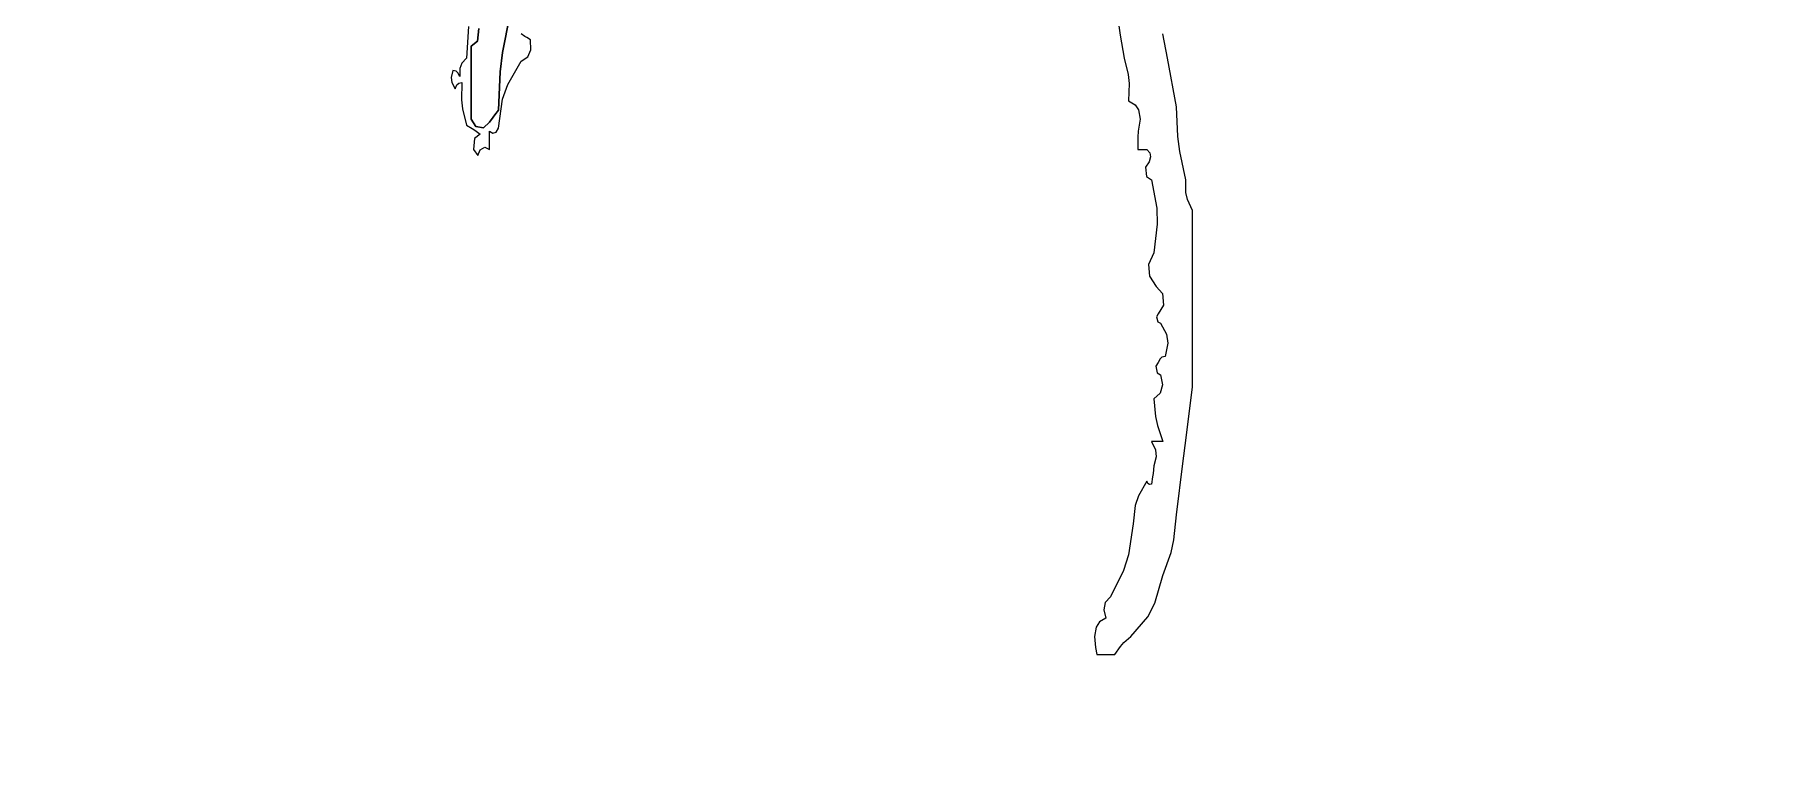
# Model space of a CAD drawing. Header units: millimetres. Extents: x 684742 to 685648, y 2544795 to 2545581.
# Drawn here: x 685617.53 to 685622.91, y 2545240.19 to 2545242.49 of the extents above; entities that cross this region are included whole.
import ezdxf

# ---------------------------------------------------------------- set-up
doc = ezdxf.new("R2010")
doc.units = ezdxf.units.MM
doc.layers.add('_0', color=7, linetype='Continuous')
doc.layers.add('JT-道路红线', color=7, linetype='Continuous', lineweight=5)

# ---------------------------------------------------------------- blocks, each defined once
blk = doc.blocks.new('dianziq11')
for p, q in [((1205571, -142287), (1205645, -141922)), ((1205645, -141922), (1205571, -142287)), ((1205234, -142031), (1205216, -142344)), ((1205336, -142050), (1205324, -142175)), ((1205324, -142175), (1205336, -142050)), ((1205794, -142127), (1205758, -142103)), ((1205812, -142139), (1205794, -142127)), ((1205849, -142163), (1205812, -142139)), ((1205853, -142260), (1205849, -142163)), ((1211670, -142001), (1211688, -142115)), ((1211688, -142115), (1211726, -142344)), ((1212156, -142344), (1212110, -142103)), ((1205324, -142175), (1205261, -142223)), ((1205261, -142223), (1205324, -142175)), ((1205261, -142223), (1205261, -142512)), ((1205261, -142512), (1205261, -142223)), ((1205548, -142478), (1205571, -142287)), ((1205571, -142287), (1205548, -142478)), ((1205758, -142374), (1205823, -142330)), ((1205823, -142330), (1205853, -142260)), ((1205080, -142464), (1205064, -142534)), ((1205112, -142470), (1205080, -142464)), ((1205131, -142487), (1205112, -142470)), ((1205148, -142524), (1205131, -142487)), ((1205150, -142444), (1205148, -142524)), ((1205168, -142394), (1205150, -142444)), ((1205216, -142344), (1205168, -142394)), ((1205532, -142856), (1205548, -142478)), ((1205548, -142478), (1205532, -142856)), ((1205623, -142602), (1205758, -142374)), ((1211726, -142344), (1211767, -142505)), ((1211767, -142505), (1211776, -142595)), ((1212246, -142825), (1212156, -142344)), ((1205064, -142534), (1205070, -142585)), ((1205070, -142585), (1205103, -142645)), ((1205103, -142645), (1205119, -142607)), ((1205119, -142607), (1205138, -142590)), ((1205138, -142590), (1205170, -142585)), ((1205170, -142585), (1205166, -142755)), ((1205261, -142512), (1205261, -142657)), ((1205261, -142657), (1205261, -142512)), ((1205261, -142657), (1205261, -142946)), ((1205261, -142946), (1205261, -142657)), ((1205572, -142750), (1205623, -142602)), ((1211776, -142595), (1211771, -142765)), ((1205166, -142755), (1205175, -142845)), ((1205175, -142845), (1205216, -143006)), ((1205532, -143036), (1205572, -142750)), ((1211771, -142765), (1211836, -142804)), ((1211836, -142804), (1211868, -142855)), ((1212259, -143118), (1212246, -142825)), ((1205216, -143006), (1205271, -143038)), ((1205261, -142946), (1205308, -143020)), ((1205308, -143020), (1205261, -142946)), ((1205308, -143020), (1205382, -143032)), ((1205382, -143032), (1205308, -143020)), ((1205382, -143032), (1205442, -142976)), ((1205442, -142976), (1205382, -143032)), ((1205442, -142976), (1205478, -142928)), ((1205478, -142928), (1205442, -142976)), ((1205478, -142928), (1205496, -142904)), ((1205496, -142904), (1205478, -142928)), ((1205496, -142904), (1205532, -142856)), ((1205532, -142856), (1205496, -142904)), ((1211884, -142946), (1211867, -143065)), ((1211868, -142855), (1211884, -142946)), ((1205271, -143038), (1205299, -143056)), ((1205295, -143137), (1205283, -143247)), ((1205351, -143096), (1205295, -143137)), ((1205299, -143056), (1205351, -143096)), ((1205442, -143139), (1205442, -143066)), ((1205442, -143066), (1205476, -143085)), ((1205442, -143175), (1205442, -143139)), ((1205442, -143247), (1205442, -143175)), ((1205476, -143085), (1205508, -143075)), ((1205508, -143075), (1205532, -143036)), ((1211863, -143126), (1211862, -143247)), ((1211867, -143065), (1211863, -143126)), ((1212278, -143266), (1212259, -143118)), ((1205283, -143247), (1205329, -143307)), ((1205329, -143307), (1205349, -143249)), ((1205349, -143249), (1205396, -143223)), ((1205396, -143223), (1205442, -143247)), ((1211862, -143247), (1211898, -143247)), ((1211898, -143247), (1211916, -143247)), ((1211916, -143247), (1211952, -143247)), ((1211952, -143247), (1211980, -143280)), ((1211988, -143321), (1211975, -143368)), ((1211980, -143280), (1211988, -143321)), ((1212337, -143548), (1212278, -143266)), ((1211975, -143368), (1211937, -143421)), ((1211937, -143421), (1211949, -143514)), ((1211949, -143514), (1211997, -143548)), ((1211997, -143548), (1212049, -143829)), ((1212338, -143674), (1212337, -143548)), ((1212354, -143743), (1212338, -143674)), ((1212049, -143829), (1212054, -143985)), ((1212404, -143849), (1212354, -143743)), ((1212404, -144548), (1212404, -143849)), ((1212054, -143985), (1212020, -144271)), ((1212020, -144271), (1211969, -144385)), ((1211969, -144385), (1211977, -144502)), ((1211977, -144502), (1212043, -144602)), ((1212404, -144897), (1212404, -144548)), ((1212043, -144602), (1212106, -144672)), ((1212106, -144672), (1212115, -144787)), ((1212065, -144873), (1212047, -144903)), ((1212047, -144903), (1212060, -144954)), ((1212115, -144787), (1212065, -144873)), ((1212404, -145596), (1212404, -144897)), ((1212060, -144954), (1212088, -144964)), ((1212088, -144964), (1212147, -145073)), ((1212147, -145073), (1212159, -145165)), ((1212159, -145165), (1212133, -145295)), ((1212065, -145355), (1212040, -145392)), ((1212040, -145392), (1212053, -145458)), ((1212082, -145318), (1212065, -145355)), ((1212101, -145301), (1212082, -145318)), ((1212133, -145295), (1212101, -145301)), ((1212053, -145458), (1212088, -145476)), ((1212107, -145575), (1212084, -145658)), ((1212088, -145476), (1212107, -145575)), ((1212084, -145658), (1212020, -145716)), ((1212020, -145716), (1212037, -145890)), ((1212341, -146102), (1212404, -145596)), ((1212037, -145890), (1212056, -145979)), ((1212056, -145979), (1212110, -146138)), ((1212309, -146355), (1212341, -146102)), ((1212043, -146138), (1211997, -146138)), ((1211997, -146138), (1212038, -146219)), ((1212038, -146219), (1212044, -146287)), ((1212065, -146138), (1212043, -146138)), ((1212110, -146138), (1212065, -146138)), ((1212020, -146379), (1212013, -146452)), ((1212044, -146287), (1212020, -146379)), ((1212246, -146861), (1212309, -146355)), ((1211952, -146530), (1211868, -146674)), ((1211962, -146553), (1211952, -146530)), ((1211977, -146563), (1211962, -146553)), ((1211997, -146560), (1211977, -146563)), ((1212009, -146488), (1211997, -146560)), ((1212013, -146452), (1212009, -146488)), ((1211837, -146770), (1211817, -146951)), ((1211868, -146674), (1211837, -146770)), ((1211817, -146951), (1211770, -147258)), ((1212219, -147110), (1212246, -146861)), ((1212191, -147236), (1212219, -147110)), ((1211770, -147258), (1211721, -147413)), ((1212110, -147463), (1212191, -147236)), ((1211721, -147413), (1211591, -147674)), ((1212031, -147737), (1212110, -147463)), ((1211539, -147729), (1211524, -147802)), ((1211524, -147802), (1211545, -147885)), ((1211591, -147674), (1211539, -147729)), ((1211960, -147872), (1212031, -147737)), ((1211449, -147974), (1211432, -148065)), ((1211481, -147923), (1211449, -147974)), ((1211545, -147885), (1211481, -147923)), ((1211794, -148065), (1211960, -147872)), ((1211432, -148065), (1211439, -148138)), ((1211439, -148138), (1211443, -148174)), ((1211692, -148164), (1211725, -148127)), ((1211725, -148127), (1211794, -148065)), ((1211443, -148174), (1211455, -148246)), ((1211455, -148246), (1211527, -148246)), ((1211527, -148246), (1211563, -148246)), ((1211563, -148246), (1211636, -148246)), ((1211636, -148246), (1211692, -148164))]:
    blk.add_line(p, q)
blk = doc.blocks.new('图框')
at = {"layer": '_0', "xscale": 0.0943866713860022, "yscale": 0.0943866713860022, "zscale": 0.0943866713860022}
blk.add_blockref('dianziq11', (1139.9, -72907.3), dxfattribs=at)

msp = doc.modelspace()

# ---------------------------------------------------------------- linework, layer by layer
at = {"layer": 'JT-道路红线'}
msp.add_lwpolyline([(685561.564, 2545191.3784, -0.000012), (685525.5533, 2545185.0358, -0.000109), (685523.0872, 2545184.6025, -0.000152), (685520.6222, 2545184.1708, -0.000196), (685518.1581, 2545183.741, -0.000239), (685515.6949, 2545183.3136, -0.000283), (685513.2325, 2545182.8889, -0.000326), (685510.7709, 2545182.4675, -0.00037), (685508.3099, 2545182.0497, -0.000392), (685505.9728, 2545181.6566, -0.000392), (685503.8406, 2545181.3015, -0.000392), (685501.8673, 2545180.9759, -0.000392), (685500.022, 2545180.6745, -0.000392), (685498.2826, 2545180.3931, -0.000392), (685496.6327, 2545180.1289, -0.000392), (685495.0599, 2545179.8796, -0.000392), (685493.5541, 2545179.6433, -0.000392), (685492.1076, 2545179.4186, -0.000392), (685490.7138, 2545179.2043, -0.000392), (685489.3674, 2545178.9995, -0.000392), (685488.0637, 2545178.8033, -0.000392), (685486.7991, 2545178.615, -0.000196), (685486.1803, 2545178.5236, -0.019313), (685425.3147, 2545171.9472, -0.000217)], format="xyb", dxfattribs=at)

# ---------------------------------------------------------------- block references
at = {"xscale": 0.003333333, "yscale": 0.003333333, "zscale": 0.003333333}
msp.add_blockref('图框', (685235.8899, 2545530.2296), dxfattribs=at)

doc.saveas('drawing.dxf')
